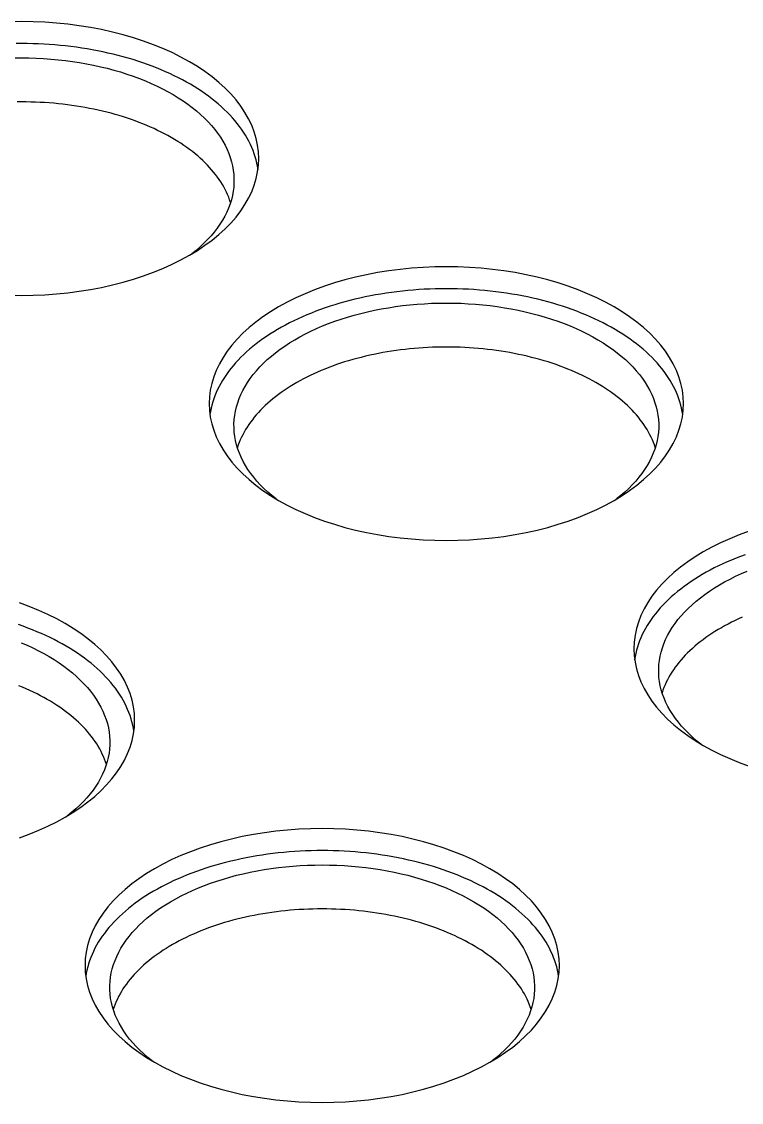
# Model space of a CAD drawing. Extents: x 1.5 to 17.7, y 2.4 to 12.
# Drawn here: x 11.635 to 13.304, y 4.543 to 7.05 of the extents above; entities that cross this region are included whole.
import ezdxf

# ---------------------------------------------------------------- set-up
doc = ezdxf.new("R2010")
doc.units = 0
doc.layers.get('0').update_dxf_attribs({"linetype": 'CONTINUOUS'})

# ---------------------------------------------------------------- blocks, each defined once
blk = doc.blocks.new('A$C44197991')
at = {"color": 0, "linetype": 'CONTINUOUS'}
for points in [[(14.1832, -1.7773, 0), (14.2018, -1.766, 0), (14.2194, -1.7542, 0), (14.236, -1.742, 0), (14.2516, -1.7292, 0), (14.266, -1.716, 0), (14.2793, -1.7025, 0), (14.2915, -1.6886, 0), (14.3024, -1.6743, 0), (14.3121, -1.6598, 0), (14.3206, -1.645, 0), (14.3278, -1.63, 0), (14.3337, -1.6147, 0), (14.3383, -1.5994, 0), (14.3416, -1.5839, 0), (14.3436, -1.5684, 0), (14.3443, -1.5528, 0), (14.3436, -1.5372, 0), (14.3416, -1.5217, 0), (14.3383, -1.5062, 0), (14.3337, -1.4908, 0), (14.3278, -1.4756, 0), (14.3206, -1.4606, 0), (14.3121, -1.4458, 0), (14.3024, -1.4313, 0), (14.2915, -1.417, 0), (14.2793, -1.4031, 0), (14.266, -1.3895, 0), (14.2516, -1.3764, 0), (14.236, -1.3636, 0), (14.2194, -1.3513, 0), (14.2018, -1.3395, 0), (14.1832, -1.3282, 0), (14.1636, -1.3175, 0), (14.1432, -1.3073, 0), (14.1219, -1.2977, 0), (14.0998, -1.2888, 0), (14.077, -1.2804, 0), (14.0535, -1.2727, 0), (14.0294, -1.2657, 0), (14.0047, -1.2594, 0), (13.9795, -1.2538, 0), (13.9539, -1.2489, 0), (13.9279, -1.2448, 0), (13.9016, -1.2413, 0), (13.875, -1.2387, 0), (13.8482, -1.2368, 0), (13.8212, -1.2356, 0), (13.7943, -1.2352, 0), (13.7673, -1.2356, 0)], [(13.7673, -1.87, 0), (13.7943, -1.8703, 0), (13.8212, -1.87, 0), (13.8482, -1.8688, 0), (13.875, -1.8669, 0), (13.9016, -1.8642, 0), (13.9279, -1.8608, 0), (13.9539, -1.8567, 0), (13.9795, -1.8518, 0), (14.0047, -1.8462, 0), (14.0294, -1.8398, 0), (14.0535, -1.8328, 0), (14.077, -1.8252, 0), (14.0998, -1.8168, 0), (14.1219, -1.8078, 0), (14.1432, -1.7982, 0), (14.1636, -1.7881, 0), (14.1832, -1.7773, 0)], [(14.3425, -1.5783, 0), (14.3413, -1.5709, 0), (14.3398, -1.5636, 0), (14.3381, -1.5563, 0), (14.336, -1.549, 0), (14.3336, -1.5417, 0), (14.331, -1.5345, 0), (14.328, -1.5273, 0), (14.3248, -1.5201, 0), (14.3213, -1.513, 0), (14.3175, -1.5059, 0), (14.3134, -1.499, 0), (14.309, -1.492, 0), (14.3044, -1.4851, 0), (14.2994, -1.4783, 0), (14.2942, -1.4715, 0), (14.2888, -1.4648, 0), (14.283, -1.4582, 0), (14.277, -1.4517, 0), (14.2708, -1.4452, 0), (14.2642, -1.4389, 0), (14.2575, -1.4326, 0), (14.2504, -1.4264, 0), (14.2432, -1.4203, 0), (14.2356, -1.4144, 0), (14.2279, -1.4085, 0), (14.2199, -1.4027, 0), (14.2117, -1.397, 0), (14.2032, -1.3915, 0), (14.1945, -1.386, 0), (14.1856, -1.3807, 0), (14.1765, -1.3755, 0), (14.1672, -1.3704, 0), (14.1577, -1.3655, 0), (14.148, -1.3607, 0), (14.1381, -1.356, 0), (14.128, -1.3514, 0), (14.1177, -1.347, 0), (14.1073, -1.3427, 0), (14.0967, -1.3386, 0), (14.0859, -1.3346, 0), (14.075, -1.3308, 0), (14.0639, -1.3271, 0), (14.0526, -1.3235, 0), (14.0413, -1.3201, 0), (14.0297, -1.3169, 0), (14.0181, -1.3138, 0), (14.0063, -1.3108, 0), (13.9945, -1.3081, 0), (13.9825, -1.3055, 0), (13.9704, -1.303, 0), (13.9582, -1.3007, 0), (13.946, -1.2986, 0), (13.9336, -1.2966, 0), (13.9212, -1.2949, 0), (13.9087, -1.2932, 0), (13.8961, -1.2918, 0), (13.8835, -1.2905, 0), (13.8709, -1.2894, 0), (13.8582, -1.2884, 0), (13.8454, -1.2877, 0), (13.8327, -1.2871, 0), (13.8199, -1.2866, 0), (13.8071, -1.2864, 0), (13.7943, -1.2863, 0), (13.7815, -1.2864, 0)], [(13.7772, -1.3196, 0), (13.7943, -1.3195, 0), (13.8113, -1.3196, 0), (13.8283, -1.3202, 0), (13.8453, -1.321, 0), (13.8622, -1.3222, 0), (13.879, -1.3237, 0), (13.8957, -1.3256, 0), (13.9123, -1.3278, 0), (13.9288, -1.3303, 0), (13.945, -1.3331, 0), (13.9612, -1.3363, 0), (13.9771, -1.3398, 0), (13.9928, -1.3436, 0), (14.0082, -1.3477, 0), (14.0234, -1.3521, 0), (14.0384, -1.3569, 0), (14.053, -1.3619, 0), (14.0674, -1.3672, 0), (14.0814, -1.3728, 0), (14.095, -1.3787, 0), (14.1083, -1.3848, 0), (14.1212, -1.3912, 0), (14.1338, -1.3978, 0), (14.1459, -1.4047, 0), (14.1576, -1.4119, 0), (14.1689, -1.4192, 0), (14.1797, -1.4268, 0), (14.1901, -1.4346, 0), (14.2, -1.4426, 0), (14.2094, -1.4508, 0), (14.2183, -1.4592, 0), (14.2267, -1.4678, 0), (14.2346, -1.4765, 0), (14.242, -1.4853, 0), (14.2488, -1.4943, 0), (14.2551, -1.5035, 0), (14.2608, -1.5127, 0), (14.266, -1.5221, 0), (14.2706, -1.5316, 0), (14.2746, -1.5411, 0), (14.2781, -1.5507, 0), (14.281, -1.5604, 0), (14.2833, -1.5702, 0), (14.285, -1.5799, 0), (14.2862, -1.5897, 0), (14.2867, -1.5996, 0), (14.2867, -1.6094, 0), (14.286, -1.6192, 0), (14.2848, -1.629, 0), (14.283, -1.6388, 0), (14.2806, -1.6485, 0), (14.2777, -1.6582, 0), (14.2741, -1.6678, 0), (14.27, -1.6774, 0), (14.2653, -1.6868, 0), (14.2601, -1.6962, 0), (14.2542, -1.7054, 0), (14.2479, -1.7145, 0), (14.241, -1.7235, 0), (14.2336, -1.7324, 0), (14.2256, -1.7411, 0), (14.2171, -1.7496, 0), (14.2081, -1.7579, 0), (14.1987, -1.7661, 0), (14.1887, -1.7741, 0)], [(14.2788, -1.6548, 0), (14.2767, -1.6488, 0), (14.2745, -1.6427, 0), (14.272, -1.6367, 0), (14.2693, -1.6308, 0), (14.2663, -1.6248, 0), (14.2632, -1.6189, 0), (14.2598, -1.6131, 0), (14.2562, -1.6073, 0), (14.2524, -1.6015, 0), (14.2483, -1.5958, 0), (14.2441, -1.5901, 0), (14.2396, -1.5845, 0), (14.2349, -1.5789, 0), (14.2301, -1.5734, 0), (14.225, -1.568, 0), (14.2197, -1.5626, 0), (14.2142, -1.5573, 0), (14.2085, -1.5521, 0), (14.2026, -1.5469, 0), (14.1965, -1.5418, 0), (14.1903, -1.5368, 0), (14.1838, -1.5319, 0), (14.1772, -1.5271, 0), (14.1704, -1.5223, 0), (14.1634, -1.5176, 0), (14.1562, -1.5131, 0), (14.1489, -1.5086, 0), (14.1413, -1.5042, 0), (14.1337, -1.4998, 0), (14.1258, -1.4956, 0), (14.1179, -1.4915, 0), (14.1097, -1.4875, 0), (14.1014, -1.4836, 0), (14.093, -1.4798, 0), (14.0844, -1.4761, 0), (14.0757, -1.4725, 0), (14.0669, -1.4691, 0), (14.0579, -1.4657, 0), (14.0488, -1.4625, 0), (14.0396, -1.4593, 0), (14.0302, -1.4563, 0), (14.0208, -1.4534, 0), (14.0112, -1.4506, 0), (14.0016, -1.448, 0), (13.9918, -1.4454, 0), (13.982, -1.443, 0), (13.972, -1.4407, 0), (13.962, -1.4385, 0), (13.9519, -1.4365, 0), (13.9417, -1.4346, 0), (13.9315, -1.4328, 0), (13.9212, -1.4311, 0), (13.9108, -1.4296, 0), (13.9004, -1.4282, 0), (13.8899, -1.427, 0), (13.8794, -1.4258, 0), (13.8689, -1.4248, 0), (13.8583, -1.424, 0), (13.8476, -1.4232, 0), (13.837, -1.4226, 0), (13.8263, -1.4221, 0), (13.8157, -1.4218, 0), (13.805, -1.4216, 0), (13.7943, -1.4215, 0), (13.7836, -1.4216, 0)], [(15.1681, -2.346, 0), (15.1867, -2.3347, 0), (15.2043, -2.3229, 0), (15.2209, -2.3106, 0), (15.2365, -2.2978, 0), (15.2509, -2.2847, 0), (15.2642, -2.2711, 0), (15.2764, -2.2572, 0), (15.2873, -2.2429, 0), (15.297, -2.2284, 0), (15.3055, -2.2136, 0), (15.3127, -2.1986, 0), (15.3186, -2.1834, 0), (15.3232, -2.168, 0), (15.3265, -2.1526, 0), (15.3285, -2.137, 0), (15.3292, -2.1214, 0), (15.3285, -2.1058, 0), (15.3265, -2.0903, 0), (15.3232, -2.0748, 0), (15.3186, -2.0595, 0), (15.3127, -2.0443, 0), (15.3055, -2.0292, 0), (15.297, -2.0145, 0), (15.2873, -1.9999, 0), (15.2764, -1.9857, 0), (15.2642, -1.9717, 0), (15.2509, -1.9582, 0), (15.2365, -1.945, 0), (15.2209, -1.9323, 0), (15.2043, -1.92, 0), (15.1867, -1.9082, 0), (15.1681, -1.8969, 0), (15.1485, -1.8861, 0), (15.1281, -1.876, 0), (15.1068, -1.8664, 0), (15.0847, -1.8574, 0), (15.0619, -1.8491, 0), (15.0384, -1.8414, 0), (15.0143, -1.8344, 0), (14.9896, -1.828, 0), (14.9644, -1.8224, 0), (14.9388, -1.8175, 0), (14.9128, -1.8134, 0), (14.8865, -1.81, 0), (14.8599, -1.8073, 0), (14.8331, -1.8054, 0), (14.8061, -1.8043, 0), (14.7792, -1.8039, 0), (14.7522, -1.8043, 0), (14.7252, -1.8054, 0), (14.6985, -1.8073, 0), (14.6719, -1.81, 0), (14.6455, -1.8134, 0), (14.6195, -1.8175, 0), (14.5939, -1.8224, 0), (14.5687, -1.828, 0), (14.544, -1.8344, 0), (14.5199, -1.8414, 0), (14.4964, -1.8491, 0), (14.4736, -1.8574, 0), (14.4515, -1.8664, 0), (14.4302, -1.876, 0), (14.4098, -1.8861, 0), (14.3902, -1.8969, 0), (14.3716, -1.9082, 0), (14.354, -1.92, 0), (14.3374, -1.9323, 0), (14.3218, -1.945, 0), (14.3074, -1.9582, 0), (14.2941, -1.9717, 0), (14.282, -1.9857, 0), (14.271, -1.9999, 0), (14.2613, -2.0145, 0), (14.2528, -2.0292, 0), (14.2456, -2.0443, 0), (14.2397, -2.0595, 0), (14.2351, -2.0748, 0), (14.2318, -2.0903, 0), (14.2298, -2.1058, 0), (14.2292, -2.1214, 0), (14.2298, -2.137, 0), (14.2318, -2.1526, 0), (14.2351, -2.168, 0), (14.2397, -2.1834, 0), (14.2456, -2.1986, 0), (14.2528, -2.2136, 0), (14.2613, -2.2284, 0), (14.271, -2.2429, 0), (14.282, -2.2572, 0), (14.2941, -2.2711, 0), (14.3074, -2.2847, 0), (14.3218, -2.2978, 0), (14.3374, -2.3106, 0), (14.354, -2.3229, 0), (14.3716, -2.3347, 0), (14.3902, -2.346, 0), (14.4098, -2.3567, 0), (14.4302, -2.3669, 0), (14.4515, -2.3765, 0), (14.4736, -2.3855, 0), (14.4964, -2.3938, 0), (14.5199, -2.4015, 0), (14.544, -2.4085, 0), (14.5687, -2.4148, 0), (14.5939, -2.4204, 0), (14.6195, -2.4253, 0), (14.6455, -2.4295, 0), (14.6719, -2.4329, 0), (14.6985, -2.4355, 0), (14.7252, -2.4374, 0), (14.7522, -2.4386, 0), (14.7792, -2.439, 0), (14.8061, -2.4386, 0), (14.8331, -2.4374, 0), (14.8599, -2.4355, 0), (14.8865, -2.4329, 0), (14.9128, -2.4295, 0), (14.9388, -2.4253, 0), (14.9644, -2.4204, 0), (14.9896, -2.4148, 0), (15.0143, -2.4085, 0), (15.0384, -2.4015, 0), (15.0619, -2.3938, 0), (15.0847, -2.3855, 0), (15.1068, -2.3765, 0), (15.1281, -2.3669, 0), (15.1485, -2.3567, 0), (15.1681, -2.346, 0)], [(15.3274, -2.1469, 0), (15.3262, -2.1396, 0), (15.3247, -2.1322, 0), (15.323, -2.1249, 0), (15.3209, -2.1176, 0), (15.3185, -2.1103, 0), (15.3159, -2.1031, 0), (15.3129, -2.0959, 0), (15.3097, -2.0888, 0), (15.3062, -2.0816, 0), (15.3024, -2.0746, 0), (15.2983, -2.0676, 0), (15.2939, -2.0606, 0), (15.2893, -2.0537, 0), (15.2843, -2.0469, 0), (15.2791, -2.0402, 0), (15.2737, -2.0335, 0), (15.2679, -2.0269, 0), (15.2619, -2.0203, 0), (15.2557, -2.0139, 0), (15.2491, -2.0075, 0), (15.2424, -2.0012, 0), (15.2353, -1.9951, 0), (15.2281, -1.989, 0), (15.2205, -1.983, 0), (15.2128, -1.9771, 0), (15.2048, -1.9713, 0), (15.1965, -1.9657, 0), (15.1881, -1.9601, 0), (15.1794, -1.9547, 0), (15.1705, -1.9493, 0), (15.1614, -1.9442, 0), (15.1521, -1.9391, 0), (15.1426, -1.9341, 0), (15.1329, -1.9293, 0), (15.123, -1.9246, 0), (15.1129, -1.9201, 0), (15.1026, -1.9156, 0), (15.0922, -1.9114, 0), (15.0816, -1.9072, 0), (15.0708, -1.9032, 0), (15.0599, -1.8994, 0), (15.0488, -1.8957, 0), (15.0375, -1.8921, 0), (15.0262, -1.8887, 0), (15.0146, -1.8855, 0), (15.003, -1.8824, 0), (14.9912, -1.8795, 0), (14.9794, -1.8767, 0), (14.9674, -1.8741, 0), (14.9553, -1.8716, 0), (14.9431, -1.8694, 0), (14.9309, -1.8672, 0), (14.9185, -1.8653, 0), (14.9061, -1.8635, 0), (14.8936, -1.8619, 0), (14.881, -1.8604, 0), (14.8684, -1.8591, 0), (14.8558, -1.858, 0), (14.8431, -1.8571, 0), (14.8303, -1.8563, 0), (14.8175, -1.8557, 0), (14.8048, -1.8553, 0), (14.792, -1.855, 0), (14.7792, -1.8549, 0), (14.7664, -1.855, 0), (14.7536, -1.8553, 0), (14.7408, -1.8557, 0), (14.728, -1.8563, 0), (14.7153, -1.8571, 0), (14.7026, -1.858, 0), (14.6899, -1.8591, 0), (14.6773, -1.8604, 0), (14.6647, -1.8619, 0), (14.6522, -1.8635, 0), (14.6398, -1.8653, 0), (14.6275, -1.8672, 0), (14.6152, -1.8694, 0), (14.603, -1.8716, 0), (14.5909, -1.8741, 0), (14.5789, -1.8767, 0), (14.5671, -1.8795, 0), (14.5553, -1.8824, 0), (14.5437, -1.8855, 0), (14.5322, -1.8887, 0), (14.5208, -1.8921, 0), (14.5096, -1.8957, 0), (14.4985, -1.8994, 0), (14.4875, -1.9032, 0), (14.4767, -1.9072, 0), (14.4661, -1.9114, 0), (14.4557, -1.9156, 0), (14.4454, -1.9201, 0), (14.4353, -1.9246, 0), (14.4254, -1.9293, 0), (14.4157, -1.9341, 0), (14.4062, -1.9391, 0), (14.3969, -1.9442, 0), (14.3878, -1.9493, 0), (14.3789, -1.9547, 0), (14.3702, -1.9601, 0), (14.3618, -1.9657, 0), (14.3535, -1.9713, 0), (14.3455, -1.9771, 0), (14.3378, -1.983, 0), (14.3303, -1.989, 0), (14.323, -1.9951, 0), (14.316, -2.0012, 0), (14.3092, -2.0075, 0), (14.3026, -2.0139, 0), (14.2964, -2.0203, 0), (14.2904, -2.0269, 0), (14.2846, -2.0335, 0), (14.2792, -2.0402, 0), (14.274, -2.0469, 0), (14.269, -2.0537, 0), (14.2644, -2.0606, 0), (14.26, -2.0676, 0), (14.2559, -2.0746, 0), (14.2521, -2.0816, 0), (14.2486, -2.0888, 0), (14.2454, -2.0959, 0), (14.2424, -2.1031, 0), (14.2398, -2.1103, 0), (14.2374, -2.1176, 0), (14.2354, -2.1249, 0), (14.2336, -2.1322, 0), (14.2321, -2.1396, 0), (14.2309, -2.1469, 0)], [(14.3847, -2.3427, 0), (14.3747, -2.3347, 0), (14.3653, -2.3266, 0), (14.3563, -2.3182, 0), (14.3478, -2.3097, 0), (14.3399, -2.301, 0), (14.3324, -2.2922, 0), (14.3255, -2.2832, 0), (14.3192, -2.274, 0), (14.3134, -2.2648, 0), (14.3081, -2.2555, 0), (14.3034, -2.246, 0), (14.2993, -2.2365, 0), (14.2958, -2.2269, 0), (14.2928, -2.2172, 0), (14.2904, -2.2074, 0), (14.2886, -2.1977, 0), (14.2874, -2.1879, 0), (14.2868, -2.178, 0), (14.2867, -2.1682, 0), (14.2873, -2.1584, 0), (14.2884, -2.1486, 0), (14.2901, -2.1388, 0), (14.2924, -2.129, 0), (14.2953, -2.1194, 0), (14.2988, -2.1097, 0), (14.3028, -2.1002, 0), (14.3074, -2.0907, 0), (14.3126, -2.0814, 0), (14.3183, -2.0721, 0), (14.3246, -2.063, 0), (14.3315, -2.054, 0), (14.3388, -2.0451, 0), (14.3467, -2.0364, 0), (14.3551, -2.0278, 0), (14.364, -2.0195, 0), (14.3734, -2.0113, 0), (14.3833, -2.0033, 0), (14.3937, -1.9955, 0), (14.4045, -1.9879, 0), (14.4158, -1.9805, 0), (14.4275, -1.9734, 0), (14.4396, -1.9665, 0), (14.4522, -1.9598, 0), (14.4651, -1.9534, 0), (14.4784, -1.9473, 0), (14.4921, -1.9414, 0), (14.5061, -1.9358, 0), (14.5204, -1.9305, 0), (14.535, -1.9255, 0), (14.55, -1.9208, 0), (14.5652, -1.9163, 0), (14.5806, -1.9122, 0), (14.5963, -1.9084, 0), (14.6122, -1.9049, 0), (14.6284, -1.9018, 0), (14.6447, -1.8989, 0), (14.6611, -1.8964, 0), (14.6777, -1.8942, 0), (14.6944, -1.8923, 0), (14.7113, -1.8908, 0), (14.7282, -1.8896, 0), (14.7451, -1.8888, 0), (14.7621, -1.8883, 0), (14.7792, -1.8881, 0), (14.7962, -1.8883, 0), (14.8132, -1.8888, 0), (14.8301, -1.8896, 0), (14.8471, -1.8908, 0), (14.8639, -1.8923, 0), (14.8806, -1.8942, 0), (14.8972, -1.8964, 0), (14.9137, -1.8989, 0), (14.9299, -1.9018, 0), (14.9461, -1.9049, 0), (14.962, -1.9084, 0), (14.9777, -1.9122, 0), (14.9931, -1.9163, 0), (15.0083, -1.9208, 0), (15.0233, -1.9255, 0), (15.0379, -1.9305, 0), (15.0523, -1.9358, 0), (15.0663, -1.9414, 0), (15.0799, -1.9473, 0), (15.0932, -1.9534, 0), (15.1061, -1.9598, 0), (15.1187, -1.9665, 0), (15.1308, -1.9734, 0), (15.1425, -1.9805, 0), (15.1538, -1.9879, 0), (15.1646, -1.9955, 0), (15.175, -2.0033, 0), (15.1849, -2.0113, 0), (15.1943, -2.0195, 0), (15.2032, -2.0278, 0), (15.2116, -2.0364, 0), (15.2195, -2.0451, 0), (15.2269, -2.054, 0), (15.2337, -2.063, 0), (15.24, -2.0721, 0), (15.2457, -2.0814, 0), (15.2509, -2.0907, 0), (15.2555, -2.1002, 0), (15.2595, -2.1097, 0), (15.263, -2.1194, 0), (15.2659, -2.129, 0), (15.2682, -2.1388, 0), (15.2699, -2.1486, 0), (15.2711, -2.1584, 0), (15.2716, -2.1682, 0), (15.2716, -2.178, 0), (15.2709, -2.1879, 0), (15.2697, -2.1977, 0), (15.2679, -2.2074, 0), (15.2655, -2.2172, 0), (15.2626, -2.2269, 0), (15.259, -2.2365, 0), (15.2549, -2.246, 0), (15.2502, -2.2555, 0), (15.245, -2.2648, 0), (15.2391, -2.274, 0), (15.2328, -2.2832, 0), (15.2259, -2.2922, 0), (15.2185, -2.301, 0), (15.2105, -2.3097, 0), (15.202, -2.3182, 0), (15.193, -2.3266, 0), (15.1836, -2.3347, 0), (15.1736, -2.3427, 0)], [(15.2637, -2.2235, 0), (15.2616, -2.2174, 0), (15.2594, -2.2114, 0), (15.2569, -2.2054, 0), (15.2542, -2.1994, 0), (15.2512, -2.1935, 0), (15.2481, -2.1876, 0), (15.2447, -2.1817, 0), (15.2411, -2.1759, 0), (15.2373, -2.1701, 0), (15.2332, -2.1644, 0), (15.229, -2.1587, 0), (15.2245, -2.1531, 0), (15.2198, -2.1475, 0), (15.215, -2.1421, 0), (15.2099, -2.1366, 0), (15.2046, -2.1313, 0), (15.1991, -2.126, 0), (15.1934, -2.1207, 0), (15.1875, -2.1156, 0), (15.1814, -2.1105, 0), (15.1752, -2.1055, 0), (15.1687, -2.1005, 0), (15.1621, -2.0957, 0), (15.1553, -2.0909, 0), (15.1483, -2.0863, 0), (15.1411, -2.0817, 0), (15.1338, -2.0772, 0), (15.1262, -2.0728, 0), (15.1186, -2.0685, 0), (15.1107, -2.0643, 0), (15.1028, -2.0602, 0), (15.0946, -2.0562, 0), (15.0863, -2.0522, 0), (15.0779, -2.0484, 0), (15.0693, -2.0448, 0), (15.0606, -2.0412, 0), (15.0518, -2.0377, 0), (15.0428, -2.0343, 0), (15.0337, -2.0311, 0), (15.0245, -2.028, 0), (15.0151, -2.0249, 0), (15.0057, -2.022, 0), (14.9961, -2.0192, 0), (14.9865, -2.0166, 0), (14.9767, -2.0141, 0), (14.9669, -2.0116, 0), (14.9569, -2.0093, 0), (14.9469, -2.0072, 0), (14.9368, -2.0051, 0), (14.9266, -2.0032, 0), (14.9164, -2.0014, 0), (14.9061, -1.9998, 0), (14.8957, -1.9983, 0), (14.8853, -1.9969, 0), (14.8748, -1.9956, 0), (14.8643, -1.9945, 0), (14.8538, -1.9934, 0), (14.8432, -1.9926, 0), (14.8325, -1.9918, 0), (14.8219, -1.9912, 0), (14.8112, -1.9908, 0), (14.8005, -1.9904, 0), (14.7899, -1.9902, 0), (14.7792, -1.9902, 0), (14.7685, -1.9902, 0), (14.7578, -1.9904, 0), (14.7471, -1.9908, 0), (14.7364, -1.9912, 0), (14.7258, -1.9918, 0), (14.7151, -1.9926, 0), (14.7046, -1.9934, 0), (14.694, -1.9945, 0), (14.6835, -1.9956, 0), (14.673, -1.9969, 0), (14.6626, -1.9983, 0), (14.6522, -1.9998, 0), (14.6419, -2.0014, 0), (14.6317, -2.0032, 0), (14.6215, -2.0051, 0), (14.6114, -2.0072, 0), (14.6014, -2.0093, 0), (14.5914, -2.0116, 0), (14.5816, -2.0141, 0), (14.5718, -2.0166, 0), (14.5622, -2.0192, 0), (14.5526, -2.022, 0), (14.5432, -2.0249, 0), (14.5339, -2.028, 0), (14.5246, -2.0311, 0), (14.5155, -2.0343, 0), (14.5066, -2.0377, 0), (14.4977, -2.0412, 0), (14.489, -2.0448, 0), (14.4804, -2.0484, 0), (14.472, -2.0522, 0), (14.4637, -2.0562, 0), (14.4556, -2.0602, 0), (14.4476, -2.0643, 0), (14.4397, -2.0685, 0), (14.4321, -2.0728, 0), (14.4246, -2.0772, 0), (14.4172, -2.0817, 0), (14.41, -2.0863, 0), (14.4031, -2.0909, 0), (14.3962, -2.0957, 0), (14.3896, -2.1005, 0), (14.3831, -2.1055, 0), (14.3769, -2.1105, 0), (14.3708, -2.1156, 0), (14.3649, -2.1207, 0), (14.3592, -2.126, 0), (14.3537, -2.1313, 0), (14.3484, -2.1366, 0), (14.3434, -2.1421, 0), (14.3385, -2.1475, 0), (14.3338, -2.1531, 0), (14.3293, -2.1587, 0), (14.3251, -2.1644, 0), (14.3211, -2.1701, 0), (14.3172, -2.1759, 0), (14.3136, -2.1817, 0), (14.3103, -2.1876, 0), (14.3071, -2.1935, 0), (14.3042, -2.1994, 0), (14.3014, -2.2054, 0), (14.299, -2.2114, 0), (14.2967, -2.2174, 0), (14.2947, -2.2235, 0)], [(15.4813, -2.4177, 0), (15.4585, -2.426, 0), (15.4364, -2.435, 0), (15.4151, -2.4446, 0), (15.3947, -2.4548, 0), (15.3751, -2.4655, 0), (15.3565, -2.4768, 0), (15.3389, -2.4886, 0), (15.3223, -2.5009, 0), (15.3067, -2.5136, 0), (15.2923, -2.5268, 0), (15.279, -2.5404, 0), (15.2669, -2.5543, 0), (15.2559, -2.5685, 0), (15.2462, -2.5831, 0), (15.2377, -2.5979, 0), (15.2305, -2.6129, 0), (15.2246, -2.6281, 0), (15.22, -2.6435, 0), (15.2167, -2.6589, 0), (15.2147, -2.6745, 0), (15.2141, -2.69, 0), (15.2147, -2.7056, 0), (15.2167, -2.7212, 0), (15.22, -2.7367, 0), (15.2246, -2.752, 0), (15.2305, -2.7672, 0), (15.2377, -2.7822, 0), (15.2462, -2.797, 0), (15.2559, -2.8116, 0), (15.2669, -2.8258, 0), (15.279, -2.8397, 0), (15.2923, -2.8533, 0), (15.3067, -2.8665, 0), (15.3223, -2.8792, 0), (15.3389, -2.8915, 0), (15.3565, -2.9033, 0), (15.3751, -2.9146, 0), (15.3947, -2.9253, 0), (15.4151, -2.9355, 0), (15.4364, -2.9451, 0), (15.4585, -2.9541, 0), (15.4813, -2.9624, 0)], [(15.4724, -2.4719, 0), (15.4616, -2.4758, 0), (15.451, -2.48, 0), (15.4406, -2.4843, 0), (15.4303, -2.4887, 0), (15.4202, -2.4932, 0), (15.4103, -2.4979, 0), (15.4006, -2.5027, 0), (15.3911, -2.5077, 0), (15.3818, -2.5128, 0), (15.3727, -2.518, 0), (15.3638, -2.5233, 0), (15.3551, -2.5287, 0), (15.3467, -2.5343, 0), (15.3384, -2.54, 0), (15.3304, -2.5457, 0), (15.3227, -2.5516, 0), (15.3152, -2.5576, 0), (15.3079, -2.5637, 0), (15.3009, -2.5699, 0), (15.2941, -2.5762, 0), (15.2875, -2.5825, 0), (15.2813, -2.589, 0), (15.2753, -2.5955, 0), (15.2695, -2.6021, 0), (15.2641, -2.6088, 0), (15.2589, -2.6155, 0), (15.2539, -2.6224, 0), (15.2493, -2.6293, 0), (15.2449, -2.6362, 0), (15.2408, -2.6432, 0), (15.237, -2.6503, 0), (15.2335, -2.6574, 0), (15.2303, -2.6645, 0), (15.2273, -2.6717, 0), (15.2247, -2.679, 0), (15.2223, -2.6862, 0), (15.2203, -2.6935, 0), (15.2185, -2.7009, 0), (15.217, -2.7082, 0), (15.2158, -2.7156, 0)], [(15.3696, -2.9114, 0), (15.3596, -2.9034, 0), (15.3502, -2.8952, 0), (15.3412, -2.8868, 0), (15.3327, -2.8783, 0), (15.3248, -2.8696, 0), (15.3173, -2.8608, 0), (15.3104, -2.8518, 0), (15.3041, -2.8427, 0), (15.2983, -2.8334, 0), (15.293, -2.8241, 0), (15.2883, -2.8146, 0), (15.2842, -2.8051, 0), (15.2807, -2.7955, 0), (15.2777, -2.7858, 0), (15.2753, -2.7761, 0), (15.2735, -2.7663, 0), (15.2723, -2.7565, 0), (15.2717, -2.7467, 0), (15.2716, -2.7368, 0), (15.2722, -2.727, 0), (15.2733, -2.7172, 0), (15.275, -2.7074, 0), (15.2773, -2.6977, 0), (15.2802, -2.688, 0), (15.2837, -2.6784, 0), (15.2877, -2.6688, 0), (15.2923, -2.6594, 0), (15.2975, -2.65, 0), (15.3032, -2.6407, 0), (15.3095, -2.6316, 0), (15.3164, -2.6226, 0), (15.3237, -2.6137, 0), (15.3316, -2.605, 0), (15.34, -2.5965, 0), (15.3489, -2.5881, 0), (15.3583, -2.5799, 0), (15.3682, -2.5719, 0), (15.3786, -2.5641, 0), (15.3894, -2.5565, 0), (15.4007, -2.5491, 0), (15.4124, -2.542, 0), (15.4245, -2.5351, 0), (15.4371, -2.5284, 0), (15.45, -2.5221, 0), (15.4633, -2.5159, 0), (15.477, -2.5101, 0)], [(13.8953, -3.0808, 0), (13.9139, -3.0695, 0), (13.9315, -3.0577, 0), (13.9481, -3.0454, 0), (13.9637, -3.0327, 0), (13.9781, -3.0195, 0), (13.9914, -3.006, 0), (14.0036, -2.992, 0), (14.0145, -2.9778, 0), (14.0242, -2.9632, 0), (14.0327, -2.9484, 0), (14.0399, -2.9334, 0), (14.0458, -2.9182, 0), (14.0504, -2.9029, 0), (14.0537, -2.8874, 0), (14.0557, -2.8718, 0), (14.0564, -2.8563, 0), (14.0557, -2.8407, 0), (14.0537, -2.8251, 0), (14.0504, -2.8097, 0), (14.0458, -2.7943, 0), (14.0399, -2.7791, 0), (14.0327, -2.7641, 0), (14.0242, -2.7493, 0), (14.0145, -2.7348, 0), (14.0036, -2.7205, 0), (13.9914, -2.7066, 0), (13.9781, -2.693, 0), (13.9637, -2.6799, 0), (13.9481, -2.6671, 0), (13.9315, -2.6548, 0), (13.9139, -2.643, 0), (13.8953, -2.6317, 0), (13.8757, -2.621, 0), (13.8553, -2.6108, 0), (13.834, -2.6012, 0), (13.8119, -2.5922, 0), (13.7891, -2.5839, 0)], [(13.7891, -3.1286, 0), (13.8119, -3.1203, 0), (13.834, -3.1113, 0), (13.8553, -3.1017, 0), (13.8757, -3.0915, 0), (13.8953, -3.0808, 0)], [(15.4653, -2.6171, 0), (15.4569, -2.6209, 0), (15.4486, -2.6248, 0), (15.4405, -2.6288, 0), (15.4325, -2.6329, 0), (15.4246, -2.6371, 0), (15.417, -2.6414, 0), (15.4095, -2.6458, 0), (15.4021, -2.6503, 0), (15.3949, -2.6549, 0), (15.388, -2.6596, 0), (15.3811, -2.6643, 0), (15.3745, -2.6692, 0), (15.368, -2.6741, 0), (15.3618, -2.6791, 0), (15.3557, -2.6842, 0), (15.3498, -2.6894, 0), (15.3441, -2.6946, 0), (15.3386, -2.6999, 0), (15.3333, -2.7052, 0), (15.3283, -2.7107, 0), (15.3234, -2.7162, 0), (15.3187, -2.7217, 0), (15.3142, -2.7274, 0), (15.31, -2.733, 0), (15.306, -2.7387, 0), (15.3021, -2.7445, 0), (15.2985, -2.7503, 0), (15.2952, -2.7562, 0), (15.292, -2.7621, 0), (15.2891, -2.768, 0), (15.2863, -2.774, 0), (15.2838, -2.78, 0), (15.2816, -2.786, 0), (15.2796, -2.7921, 0)], [(14.0546, -2.8818, 0), (14.0534, -2.8744, 0), (14.0519, -2.8671, 0), (14.0502, -2.8598, 0), (14.0481, -2.8525, 0), (14.0457, -2.8452, 0), (14.0431, -2.838, 0), (14.0401, -2.8308, 0), (14.0369, -2.8236, 0), (14.0334, -2.8165, 0), (14.0296, -2.8094, 0), (14.0255, -2.8024, 0), (14.0211, -2.7955, 0), (14.0165, -2.7886, 0), (14.0116, -2.7818, 0), (14.0064, -2.775, 0), (14.0009, -2.7683, 0), (13.9951, -2.7617, 0), (13.9891, -2.7552, 0), (13.9829, -2.7487, 0), (13.9763, -2.7424, 0), (13.9696, -2.7361, 0), (13.9625, -2.7299, 0), (13.9553, -2.7238, 0), (13.9477, -2.7178, 0), (13.94, -2.712, 0), (13.932, -2.7062, 0), (13.9238, -2.7005, 0), (13.9153, -2.695, 0), (13.9066, -2.6895, 0), (13.8977, -2.6842, 0), (13.8886, -2.679, 0), (13.8793, -2.6739, 0), (13.8698, -2.669, 0), (13.8601, -2.6641, 0), (13.8502, -2.6595, 0), (13.8401, -2.6549, 0), (13.8298, -2.6505, 0), (13.8194, -2.6462, 0), (13.8088, -2.6421, 0), (13.798, -2.6381, 0), (13.7871, -2.6342, 0)], [(13.7935, -2.6763, 0), (13.8071, -2.6821, 0), (13.8204, -2.6883, 0), (13.8334, -2.6947, 0), (13.8459, -2.7013, 0), (13.858, -2.7082, 0), (13.8697, -2.7154, 0), (13.881, -2.7227, 0), (13.8918, -2.7303, 0), (13.9022, -2.7381, 0), (13.9121, -2.7461, 0), (13.9215, -2.7543, 0), (13.9304, -2.7627, 0), (13.9388, -2.7712, 0), (13.9467, -2.7799, 0), (13.9541, -2.7888, 0), (13.9609, -2.7978, 0), (13.9672, -2.807, 0), (13.9729, -2.8162, 0), (13.9781, -2.8256, 0), (13.9827, -2.835, 0), (13.9867, -2.8446, 0), (13.9902, -2.8542, 0), (13.9931, -2.8639, 0), (13.9954, -2.8736, 0), (13.9971, -2.8834, 0), (13.9983, -2.8932, 0), (13.9988, -2.903, 0), (13.9988, -2.9129, 0), (13.9981, -2.9227, 0), (13.9969, -2.9325, 0), (13.9951, -2.9423, 0), (13.9927, -2.952, 0), (13.9898, -2.9617, 0), (13.9862, -2.9713, 0), (13.9821, -2.9809, 0), (13.9774, -2.9903, 0), (13.9722, -2.9997, 0), (13.9664, -3.0089, 0), (13.96, -3.018, 0), (13.9531, -3.027, 0), (13.9457, -3.0358, 0), (13.9377, -3.0445, 0), (13.9292, -3.0531, 0), (13.9202, -3.0614, 0), (13.9108, -3.0696, 0), (13.9008, -3.0776, 0)], [(13.9909, -2.9583, 0), (13.9888, -2.9523, 0), (13.9866, -2.9462, 0), (13.9841, -2.9402, 0), (13.9814, -2.9343, 0), (13.9784, -2.9283, 0), (13.9753, -2.9224, 0), (13.9719, -2.9165, 0), (13.9683, -2.9107, 0), (13.9645, -2.905, 0), (13.9604, -2.8992, 0), (13.9562, -2.8936, 0), (13.9517, -2.888, 0), (13.947, -2.8824, 0), (13.9422, -2.8769, 0), (13.9371, -2.8715, 0), (13.9318, -2.8661, 0), (13.9263, -2.8608, 0), (13.9206, -2.8556, 0), (13.9147, -2.8504, 0), (13.9086, -2.8453, 0), (13.9024, -2.8403, 0), (13.8959, -2.8354, 0), (13.8893, -2.8306, 0), (13.8825, -2.8258, 0), (13.8755, -2.8211, 0), (13.8683, -2.8165, 0), (13.861, -2.812, 0), (13.8535, -2.8076, 0), (13.8458, -2.8033, 0), (13.838, -2.7991, 0), (13.83, -2.795, 0), (13.8218, -2.791, 0), (13.8135, -2.7871, 0), (13.8051, -2.7833, 0), (13.7965, -2.7796, 0), (13.7878, -2.776, 0)], [(14.8802, -3.6494, 0), (14.8988, -3.6381, 0), (14.9164, -3.6263, 0), (14.933, -3.6141, 0), (14.9486, -3.6013, 0), (14.963, -3.5882, 0), (14.9763, -3.5746, 0), (14.9885, -3.5607, 0), (14.9994, -3.5464, 0), (15.0091, -3.5319, 0), (15.0176, -3.5171, 0), (15.0248, -3.5021, 0), (15.0307, -3.4869, 0), (15.0353, -3.4715, 0), (15.0386, -3.456, 0), (15.0406, -3.4405, 0), (15.0413, -3.4249, 0), (15.0406, -3.4093, 0), (15.0386, -3.3938, 0), (15.0353, -3.3783, 0), (15.0307, -3.363, 0), (15.0248, -3.3477, 0), (15.0176, -3.3327, 0), (15.0091, -3.3179, 0), (14.9994, -3.3034, 0), (14.9885, -3.2891, 0), (14.9763, -3.2752, 0), (14.963, -3.2616, 0), (14.9486, -3.2485, 0), (14.933, -3.2357, 0), (14.9164, -3.2235, 0), (14.8988, -3.2117, 0), (14.8802, -3.2004, 0), (14.8606, -3.1896, 0), (14.8402, -3.1794, 0), (14.8189, -3.1698, 0), (14.7968, -3.1609, 0), (14.774, -3.1525, 0), (14.7505, -3.1448, 0), (14.7264, -3.1378, 0), (14.7017, -3.1315, 0), (14.6766, -3.1259, 0), (14.6509, -3.121, 0), (14.6249, -3.1169, 0), (14.5986, -3.1135, 0), (14.572, -3.1108, 0), (14.5452, -3.1089, 0), (14.5183, -3.1077, 0), (14.4913, -3.1074, 0), (14.4643, -3.1077, 0), (14.4374, -3.1089, 0), (14.4106, -3.1108, 0), (14.384, -3.1135, 0), (14.3576, -3.1169, 0), (14.3316, -3.121, 0), (14.306, -3.1259, 0), (14.2808, -3.1315, 0), (14.2561, -3.1378, 0), (14.232, -3.1448, 0), (14.2085, -3.1525, 0), (14.1857, -3.1609, 0), (14.1636, -3.1698, 0), (14.1423, -3.1794, 0), (14.1219, -3.1896, 0), (14.1024, -3.2004, 0), (14.0837, -3.2117, 0), (14.0661, -3.2235, 0), (14.0495, -3.2357, 0), (14.034, -3.2485, 0), (14.0195, -3.2616, 0), (14.0062, -3.2752, 0), (13.9941, -3.2891, 0), (13.9831, -3.3034, 0), (13.9734, -3.3179, 0), (13.9649, -3.3327, 0), (13.9577, -3.3477, 0), (13.9518, -3.363, 0), (13.9472, -3.3783, 0), (13.9439, -3.3938, 0), (13.9419, -3.4093, 0), (13.9413, -3.4249, 0), (13.9419, -3.4405, 0), (13.9439, -3.456, 0), (13.9472, -3.4715, 0), (13.9518, -3.4869, 0), (13.9577, -3.5021, 0), (13.9649, -3.5171, 0), (13.9734, -3.5319, 0), (13.9831, -3.5464, 0), (13.9941, -3.5607, 0), (14.0062, -3.5746, 0), (14.0195, -3.5882, 0), (14.034, -3.6013, 0), (14.0495, -3.6141, 0), (14.0661, -3.6263, 0), (14.0837, -3.6381, 0), (14.1024, -3.6494, 0), (14.1219, -3.6602, 0), (14.1423, -3.6704, 0), (14.1636, -3.6799, 0), (14.1857, -3.6889, 0), (14.2085, -3.6973, 0), (14.232, -3.705, 0), (14.2561, -3.712, 0), (14.2808, -3.7183, 0), (14.306, -3.7239, 0), (14.3316, -3.7288, 0), (14.3576, -3.7329, 0), (14.384, -3.7363, 0), (14.4106, -3.739, 0), (14.4374, -3.7409, 0), (14.4643, -3.7421, 0), (14.4913, -3.7424, 0), (14.5183, -3.7421, 0), (14.5452, -3.7409, 0), (14.572, -3.739, 0), (14.5986, -3.7363, 0), (14.6249, -3.7329, 0), (14.6509, -3.7288, 0), (14.6766, -3.7239, 0), (14.7017, -3.7183, 0), (14.7264, -3.712, 0), (14.7505, -3.705, 0), (14.774, -3.6973, 0), (14.7968, -3.6889, 0), (14.8189, -3.6799, 0), (14.8402, -3.6704, 0), (14.8606, -3.6602, 0), (14.8802, -3.6494, 0)], [(15.0395, -3.4504, 0), (15.0383, -3.443, 0), (15.0368, -3.4357, 0), (15.0351, -3.4284, 0), (15.033, -3.4211, 0), (15.0306, -3.4138, 0), (15.028, -3.4066, 0), (15.025, -3.3994, 0), (15.0218, -3.3922, 0), (15.0183, -3.3851, 0), (15.0145, -3.3781, 0), (15.0104, -3.3711, 0), (15.006, -3.3641, 0), (15.0014, -3.3572, 0), (14.9965, -3.3504, 0), (14.9913, -3.3436, 0), (14.9858, -3.3369, 0), (14.98, -3.3303, 0), (14.974, -3.3238, 0), (14.9678, -3.3174, 0), (14.9612, -3.311, 0), (14.9545, -3.3047, 0), (14.9474, -3.2985, 0), (14.9402, -3.2925, 0), (14.9326, -3.2865, 0), (14.9249, -3.2806, 0), (14.9169, -3.2748, 0), (14.9087, -3.2691, 0), (14.9002, -3.2636, 0), (14.8915, -3.2582, 0), (14.8826, -3.2528, 0), (14.8735, -3.2476, 0), (14.8642, -3.2426, 0), (14.8547, -3.2376, 0), (14.845, -3.2328, 0), (14.8351, -3.2281, 0), (14.825, -3.2235, 0), (14.8147, -3.2191, 0), (14.8043, -3.2148, 0), (14.7937, -3.2107, 0), (14.7829, -3.2067, 0), (14.772, -3.2029, 0), (14.7609, -3.1992, 0), (14.7496, -3.1956, 0), (14.7383, -3.1922, 0), (14.7267, -3.189, 0), (14.7151, -3.1859, 0), (14.7034, -3.1829, 0), (14.6915, -3.1802, 0), (14.6795, -3.1776, 0), (14.6674, -3.1751, 0), (14.6552, -3.1728, 0), (14.643, -3.1707, 0), (14.6306, -3.1688, 0), (14.6182, -3.167, 0), (14.6057, -3.1653, 0), (14.5931, -3.1639, 0), (14.5805, -3.1626, 0), (14.5679, -3.1615, 0), (14.5552, -3.1605, 0), (14.5424, -3.1598, 0), (14.5297, -3.1592, 0), (14.5169, -3.1587, 0), (14.5041, -3.1585, 0), (14.4913, -3.1584, 0), (14.4785, -3.1585, 0), (14.4657, -3.1587, 0), (14.4529, -3.1592, 0), (14.4401, -3.1598, 0), (14.4274, -3.1605, 0), (14.4147, -3.1615, 0), (14.402, -3.1626, 0), (14.3894, -3.1639, 0), (14.3768, -3.1653, 0), (14.3643, -3.167, 0), (14.3519, -3.1688, 0), (14.3396, -3.1707, 0), (14.3273, -3.1728, 0), (14.3151, -3.1751, 0), (14.303, -3.1776, 0), (14.291, -3.1802, 0), (14.2792, -3.1829, 0), (14.2674, -3.1859, 0), (14.2558, -3.189, 0), (14.2443, -3.1922, 0), (14.2329, -3.1956, 0), (14.2217, -3.1992, 0), (14.2106, -3.2029, 0), (14.1996, -3.2067, 0), (14.1889, -3.2107, 0), (14.1782, -3.2148, 0), (14.1678, -3.2191, 0), (14.1575, -3.2235, 0), (14.1474, -3.2281, 0), (14.1375, -3.2328, 0), (14.1278, -3.2376, 0), (14.1183, -3.2426, 0), (14.109, -3.2476, 0), (14.0999, -3.2528, 0), (14.091, -3.2582, 0), (14.0823, -3.2636, 0), (14.0739, -3.2691, 0), (14.0656, -3.2748, 0), (14.0576, -3.2806, 0), (14.0499, -3.2865, 0), (14.0424, -3.2925, 0), (14.0351, -3.2985, 0), (14.0281, -3.3047, 0), (14.0213, -3.311, 0), (14.0148, -3.3174, 0), (14.0085, -3.3238, 0), (14.0025, -3.3303, 0), (13.9967, -3.3369, 0), (13.9913, -3.3436, 0), (13.9861, -3.3504, 0), (13.9811, -3.3572, 0), (13.9765, -3.3641, 0), (13.9721, -3.3711, 0), (13.968, -3.3781, 0), (13.9642, -3.3851, 0), (13.9607, -3.3922, 0), (13.9575, -3.3994, 0), (13.9545, -3.4066, 0), (13.9519, -3.4138, 0), (13.9495, -3.4211, 0), (13.9475, -3.4284, 0), (13.9457, -3.4357, 0), (13.9442, -3.443, 0), (13.943, -3.4504, 0)], [(14.0968, -3.6462, 0), (14.0869, -3.6382, 0), (14.0774, -3.6301, 0), (14.0684, -3.6217, 0), (14.0599, -3.6132, 0), (14.052, -3.6045, 0), (14.0445, -3.5956, 0), (14.0376, -3.5867, 0), (14.0313, -3.5775, 0), (14.0255, -3.5683, 0), (14.0202, -3.5589, 0), (14.0155, -3.5495, 0), (14.0114, -3.54, 0), (14.0079, -3.5303, 0), (14.0049, -3.5206, 0), (14.0025, -3.5109, 0), (14.0007, -3.5011, 0), (13.9995, -3.4913, 0), (13.9989, -3.4815, 0), (13.9988, -3.4717, 0), (13.9994, -3.4619, 0), (14.0005, -3.452, 0), (14.0022, -3.4423, 0), (14.0045, -3.4325, 0), (14.0074, -3.4228, 0), (14.0109, -3.4132, 0), (14.0149, -3.4037, 0), (14.0195, -3.3942, 0), (14.0247, -3.3848, 0), (14.0305, -3.3756, 0), (14.0367, -3.3664, 0), (14.0436, -3.3574, 0), (14.0509, -3.3486, 0), (14.0588, -3.3399, 0), (14.0672, -3.3313, 0), (14.0761, -3.3229, 0), (14.0855, -3.3147, 0), (14.0954, -3.3067, 0), (14.1058, -3.2989, 0), (14.1166, -3.2914, 0), (14.1279, -3.284, 0), (14.1396, -3.2769, 0), (14.1517, -3.27, 0), (14.1643, -3.2633, 0), (14.1772, -3.2569, 0), (14.1905, -3.2508, 0), (14.2042, -3.2449, 0), (14.2182, -3.2393, 0), (14.2325, -3.234, 0), (14.2471, -3.229, 0), (14.2621, -3.2243, 0), (14.2773, -3.2198, 0), (14.2927, -3.2157, 0), (14.3084, -3.2119, 0), (14.3244, -3.2084, 0), (14.3405, -3.2052, 0), (14.3568, -3.2024, 0), (14.3732, -3.1999, 0), (14.3898, -3.1977, 0), (14.4065, -3.1958, 0), (14.4234, -3.1943, 0), (14.4403, -3.1931, 0), (14.4572, -3.1923, 0), (14.4742, -3.1918, 0), (14.4913, -3.1916, 0), (14.5083, -3.1918, 0), (14.5253, -3.1923, 0), (14.5423, -3.1931, 0), (14.5592, -3.1943, 0), (14.576, -3.1958, 0), (14.5927, -3.1977, 0), (14.6093, -3.1999, 0), (14.6258, -3.2024, 0), (14.6421, -3.2052, 0), (14.6582, -3.2084, 0), (14.6741, -3.2119, 0), (14.6898, -3.2157, 0), (14.7052, -3.2198, 0), (14.7205, -3.2243, 0), (14.7354, -3.229, 0), (14.75, -3.234, 0), (14.7644, -3.2393, 0), (14.7784, -3.2449, 0), (14.792, -3.2508, 0), (14.8053, -3.2569, 0), (14.8183, -3.2633, 0), (14.8308, -3.27, 0), (14.8429, -3.2769, 0), (14.8546, -3.284, 0), (14.8659, -3.2914, 0), (14.8767, -3.2989, 0), (14.8871, -3.3067, 0), (14.897, -3.3147, 0), (14.9064, -3.3229, 0), (14.9153, -3.3313, 0), (14.9237, -3.3399, 0), (14.9316, -3.3486, 0), (14.939, -3.3574, 0), (14.9458, -3.3664, 0), (14.9521, -3.3756, 0), (14.9578, -3.3848, 0), (14.963, -3.3942, 0), (14.9676, -3.4037, 0), (14.9716, -3.4132, 0), (14.9751, -3.4228, 0), (14.978, -3.4325, 0), (14.9803, -3.4423, 0), (14.982, -3.452, 0), (14.9832, -3.4619, 0), (14.9837, -3.4717, 0), (14.9837, -3.4815, 0), (14.983, -3.4913, 0), (14.9818, -3.5011, 0), (14.98, -3.5109, 0), (14.9776, -3.5206, 0), (14.9747, -3.5303, 0), (14.9711, -3.54, 0), (14.967, -3.5495, 0), (14.9623, -3.5589, 0), (14.9571, -3.5683, 0), (14.9513, -3.5775, 0), (14.9449, -3.5867, 0), (14.938, -3.5956, 0), (14.9306, -3.6045, 0), (14.9226, -3.6132, 0), (14.9141, -3.6217, 0), (14.9051, -3.6301, 0), (14.8957, -3.6382, 0), (14.8857, -3.6462, 0)], [(14.9758, -3.527, 0), (14.9737, -3.5209, 0), (14.9715, -3.5149, 0), (14.969, -3.5088, 0), (14.9663, -3.5029, 0), (14.9633, -3.4969, 0), (14.9602, -3.491, 0), (14.9568, -3.4852, 0), (14.9532, -3.4794, 0), (14.9494, -3.4736, 0), (14.9453, -3.4679, 0), (14.9411, -3.4622, 0), (14.9366, -3.4566, 0), (14.9319, -3.451, 0), (14.9271, -3.4455, 0), (14.922, -3.4401, 0), (14.9167, -3.4347, 0), (14.9112, -3.4294, 0), (14.9055, -3.4242, 0), (14.8996, -3.419, 0), (14.8935, -3.414, 0), (14.8873, -3.4089, 0), (14.8808, -3.404, 0), (14.8742, -3.3992, 0), (14.8674, -3.3944, 0), (14.8604, -3.3897, 0), (14.8532, -3.3852, 0), (14.8459, -3.3807, 0), (14.8384, -3.3763, 0), (14.8307, -3.372, 0), (14.8228, -3.3678, 0), (14.8149, -3.3636, 0), (14.8067, -3.3596, 0), (14.7984, -3.3557, 0), (14.79, -3.3519, 0), (14.7814, -3.3482, 0), (14.7727, -3.3447, 0), (14.7639, -3.3412, 0), (14.7549, -3.3378, 0), (14.7458, -3.3346, 0), (14.7366, -3.3314, 0), (14.7272, -3.3284, 0), (14.7178, -3.3255, 0), (14.7082, -3.3227, 0), (14.6986, -3.3201, 0), (14.6888, -3.3175, 0), (14.679, -3.3151, 0), (14.669, -3.3128, 0), (14.659, -3.3106, 0), (14.6489, -3.3086, 0), (14.6388, -3.3067, 0), (14.6285, -3.3049, 0), (14.6182, -3.3033, 0), (14.6078, -3.3017, 0), (14.5974, -3.3003, 0), (14.5869, -3.2991, 0), (14.5764, -3.2979, 0), (14.5659, -3.2969, 0), (14.5553, -3.2961, 0), (14.5447, -3.2953, 0), (14.534, -3.2947, 0), (14.5233, -3.2942, 0), (14.5127, -3.2939, 0), (14.502, -3.2937, 0), (14.4913, -3.2936, 0), (14.4806, -3.2937, 0), (14.4699, -3.2939, 0), (14.4592, -3.2942, 0), (14.4485, -3.2947, 0), (14.4379, -3.2953, 0), (14.4273, -3.2961, 0), (14.4167, -3.2969, 0), (14.4061, -3.2979, 0), (14.3956, -3.2991, 0), (14.3851, -3.3003, 0), (14.3747, -3.3017, 0), (14.3643, -3.3033, 0), (14.354, -3.3049, 0), (14.3438, -3.3067, 0), (14.3336, -3.3086, 0), (14.3235, -3.3106, 0), (14.3135, -3.3128, 0), (14.3035, -3.3151, 0), (14.2937, -3.3175, 0), (14.2839, -3.3201, 0), (14.2743, -3.3227, 0), (14.2647, -3.3255, 0), (14.2553, -3.3284, 0), (14.246, -3.3314, 0), (14.2367, -3.3346, 0), (14.2276, -3.3378, 0), (14.2187, -3.3412, 0), (14.2098, -3.3447, 0), (14.2011, -3.3482, 0), (14.1925, -3.3519, 0), (14.1841, -3.3557, 0), (14.1758, -3.3596, 0), (14.1677, -3.3636, 0), (14.1597, -3.3678, 0), (14.1518, -3.372, 0), (14.1442, -3.3763, 0), (14.1367, -3.3807, 0), (14.1293, -3.3852, 0), (14.1222, -3.3897, 0), (14.1152, -3.3944, 0), (14.1083, -3.3992, 0), (14.1017, -3.404, 0), (14.0953, -3.4089, 0), (14.089, -3.414, 0), (14.0829, -3.419, 0), (14.077, -3.4242, 0), (14.0713, -3.4294, 0), (14.0658, -3.4347, 0), (14.0606, -3.4401, 0), (14.0555, -3.4455, 0), (14.0506, -3.451, 0), (14.0459, -3.4566, 0), (14.0414, -3.4622, 0), (14.0372, -3.4679, 0), (14.0332, -3.4736, 0), (14.0293, -3.4794, 0), (14.0257, -3.4852, 0), (14.0224, -3.491, 0), (14.0192, -3.4969, 0), (14.0163, -3.5029, 0), (14.0135, -3.5088, 0), (14.0111, -3.5149, 0), (14.0088, -3.5209, 0), (14.0068, -3.527, 0)]]:
    blk.add_polyline3d(points, dxfattribs=at)

msp = doc.modelspace()

# ---------------------------------------------------------------- block references
msp.add_blockref('A$C44197991', (-2.1591, 8.285))

doc.saveas('drawing.dxf')
